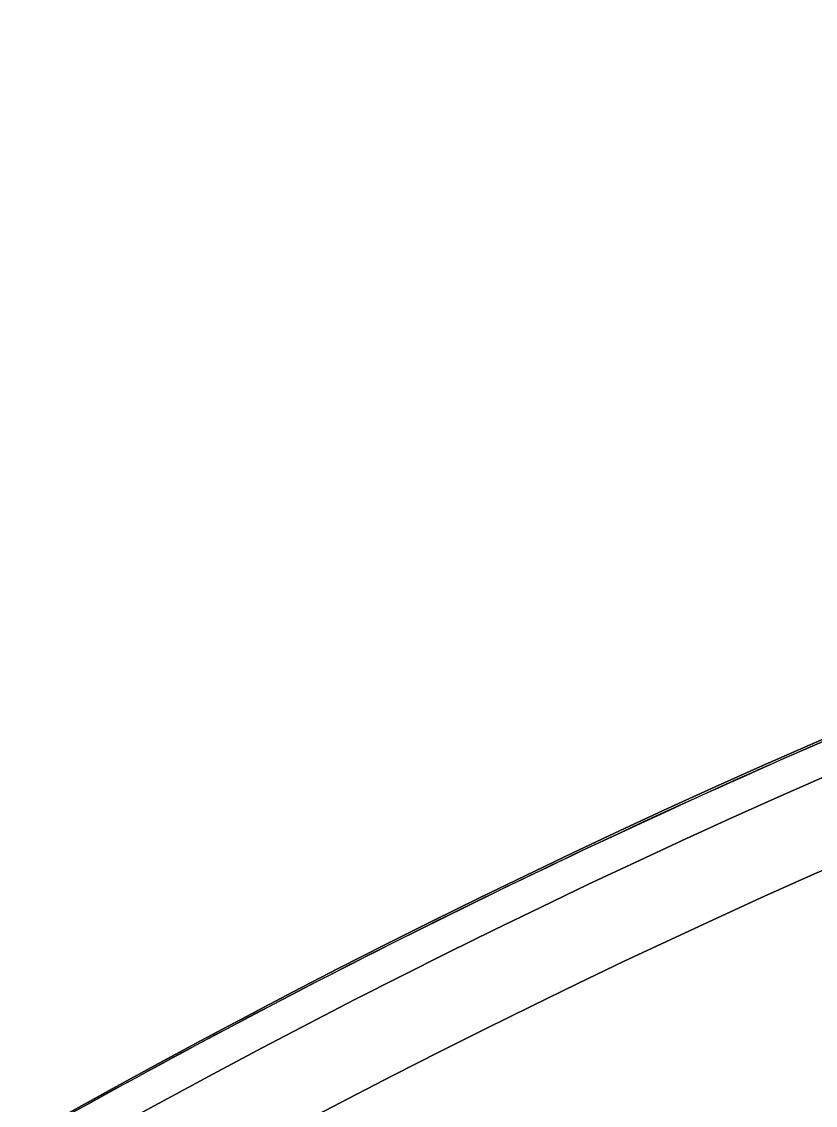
# Model space of a CAD drawing. Header units: millimetres. Extents: x -610 to 610, y -610 to 610.
# Drawn here: x -300.2 to -243.9, y 533.6 to 610.3 of the extents above; entities that cross this region are included whole.
import ezdxf

# ---------------------------------------------------------------- set-up
doc = ezdxf.new("R2010")
doc.units = ezdxf.units.MM
doc.layers.add('base', color=7, linetype='Continuous', true_color=0xffecbc)

msp = doc.modelspace()

# ---------------------------------------------------------------- linework, layer by layer
at = {"layer": 'base'}
for centre, radius in [((0, 0, 249.466), 610), ((0, 0, 250.466), 610), ((0, 0, 243.455), 607.51), ((0, 0, 256.476), 607.51), ((0, 0, 240.966), 601.5), ((0, 0, 258.966), 601.5)]:
    msp.add_circle(centre, radius, dxfattribs=at)
at = {"layer": 'base', "extrusion": (0, 0, -1)}
for centre, radius in [((0, 0, 3.534), 610), ((0, 0, 4.534), 610), ((0, 0, -2.476), 607.51), ((0, 0, 10.545), 607.51), ((0, 0, -4.966), 601.5), ((0, 0, 13.034), 601.5)]:
    msp.add_circle(centre, radius, dxfattribs=at)
at = {"layer": 'base'}
for points, weights, knots in [([(-495.198, -356.201, -4.034), (-851.399, 138.996, -4.034), (-356.201, 495.198, -4.034), (138.996, 851.399, -4.034), (495.198, 356.201, -4.034), (851.399, -138.996, -4.034), (356.201, -495.198, -4.034), (-138.996, -851.399, -4.034), (-495.198, -356.201, -4.034)], [1, 0.707106781187, 1, 0.707106781187, 1, 0.707106781187, 1, 0.707106781187, 1], [0, 0, 0, 958.185759, 958.185759, 1916.371519, 1916.371519, 2874.557278, 2874.557278, 3832.743037, 3832.743037, 3832.743037]), ([(-610, 0, 249.966), (-610, -610, 249.966), (0, -610, 249.966), (610, -610, 249.966), (610, 0, 249.966), (610, 610, 249.966), (0, 610, 249.966), (-610, 610, 249.966), (-610, 0, 249.966)], [1, 0.707106781187, 1, 0.707106781187, 1, 0.707106781187, 1, 0.707106781187, 1], [0, 0, 0, 958.185759, 958.185759, 1916.371519, 1916.371519, 2874.557278, 2874.557278, 3832.743037, 3832.743037, 3832.743037]), ([(32.649, -544.756, 240.966), (-510.363, -577.301, 240.966), (-544.649, -34.396, 240.966), (-578.935, 508.509, 240.966), (-36.142, 544.535, 240.966), (506.65, 580.562, 240.966), (544.417, 37.888, 240.966), (582.184, -504.785, 240.966), (39.634, -544.292, 240.966)], [1, 0.708239625255, 1, 0.708239625255, 1, 0.708239625255, 1, 0.708239625255, 1], [654.018286, 654.018286, 654.018286, 1509.504571, 1509.504571, 2364.990855, 2364.990855, 3220.47714, 3220.47714, 4075.963425, 4075.963425, 4075.963425]), ([(32.649, -544.756, 244.966), (-510.363, -577.301, 244.966), (-544.649, -34.396, 244.966), (-578.935, 508.509, 244.966), (-36.142, 544.535, 244.966), (506.65, 580.562, 244.966), (544.417, 37.888, 244.966), (582.184, -504.785, 244.966), (39.634, -544.292, 244.966)], [1, 0.708239625255, 1, 0.708239625255, 1, 0.708239625255, 1, 0.708239625255, 1], [654.018286, 654.018286, 654.018286, 1509.504571, 1509.504571, 2364.990855, 2364.990855, 3220.47714, 3220.47714, 4075.963425, 4075.963425, 4075.963425]), ([(32.649, -544.756, 242.966), (-510.363, -577.301, 242.966), (-544.649, -34.396, 242.966), (-578.935, 508.509, 242.966), (-36.142, 544.535, 242.966), (506.65, 580.562, 242.966), (544.417, 37.888, 242.966), (582.184, -504.785, 242.966), (39.634, -544.292, 242.966)], [1, 0.708239625255, 1, 0.708239625255, 1, 0.708239625255, 1, 0.708239625255, 1], [654.018286, 654.018286, 654.018286, 1509.504571, 1509.504571, 2364.990855, 2364.990855, 3220.47714, 3220.47714, 4075.963425, 4075.963425, 4075.963425])]:
    msp.add_rational_spline(points, weights, degree=2, knots=knots, dxfattribs=at)
for points in [[(101.849, 591.404, 240.966), (-98.065, 556.154, 240.966), (-297.979, 520.904, 240.966)], [(101.849, 591.404, 244.966), (-98.065, 556.154, 244.966), (-297.979, 520.904, 244.966)], [(101.849, 591.404, 242.966), (-98.065, 556.154, 242.966), (-297.979, 520.904, 242.966)], [(-496.278, 317.494, 244.966), (-346.159, 443.459, 244.966), (-196.04, 569.423, 244.966)], [(-490.493, 310.599, 244.966), (-340.374, 436.564, 244.966), (-190.255, 562.529, 244.966)], [(-484.708, 303.705, 244.966), (-334.589, 429.67, 244.966), (-184.47, 555.635, 244.966)], [(-217.038, 551.804, 0.966), (-361.477, 430.605, 0.966), (-505.916, 309.407, 0.966)], [(-211.253, 544.91, 0.966), (-355.692, 423.711, 0.966), (-500.13, 302.512, 0.966)], [(-205.468, 538.015, 0.966), (-349.906, 416.817, 0.966), (-494.345, 295.618, 0.966)]]:
    msp.add_open_spline(points, degree=2, dxfattribs=at)
for points, knots in [([(-517.867, 301.36, 4.966), (-483.064, 330.563, 4.966), (-448.261, 359.766, 4.966), (-362.361, 431.845, 4.966), (-276.461, 503.924, 4.966), (-241.658, 533.127, 4.966), (-206.855, 562.33, 4.966)], [-3870.538111, -3870.538111, -3870.538111, -3779.674133, -3779.674133, -3555.405097, -3555.405097, -3464.541264, -3464.541264, -3464.541264]), ([(-517.867, 301.36, 0.966), (-483.064, 330.563, 0.966), (-448.261, 359.766, 0.966), (-362.361, 431.845, 0.966), (-276.461, 503.924, 0.966), (-241.658, 533.127, 0.966), (-206.855, 562.33, 0.966)], [-3870.538111, -3870.538111, -3870.538111, -3779.674133, -3779.674133, -3555.405097, -3555.405097, -3464.541264, -3464.541264, -3464.541264]), ([(-517.867, 301.36, 2.966), (-483.064, 330.563, 2.966), (-448.261, 359.766, 2.966), (-362.361, 431.845, 2.966), (-276.461, 503.924, 2.966), (-241.658, 533.127, 2.966), (-206.855, 562.33, 2.966)], [-3870.538111, -3870.538111, -3870.538111, -3779.674133, -3779.674133, -3555.405097, -3555.405097, -3464.541264, -3464.541264, -3464.541264]), ([(-198.631, 545.734, 4.966), (-231.761, 517.934, 4.966), (-264.891, 490.135, 4.966), (-350.791, 418.056, 4.966), (-436.691, 345.978, 4.966), (-469.821, 318.178, 4.966), (-502.951, 290.379, 4.966)], [-10119.748054, -10119.748054, -10119.748054, -10033.251862, -10033.251862, -9808.982826, -9808.982826, -9722.486493, -9722.486493, -9722.486493]), ([(-198.631, 545.734, 0.966), (-231.761, 517.934, 0.966), (-264.891, 490.135, 0.966), (-350.791, 418.056, 0.966), (-436.691, 345.978, 0.966), (-469.821, 318.178, 0.966), (-502.951, 290.379, 0.966)], [-10119.748054, -10119.748054, -10119.748054, -10033.251862, -10033.251862, -9808.982826, -9808.982826, -9722.486493, -9722.486493, -9722.486493]), ([(-198.631, 545.734, 2.966), (-231.761, 517.934, 2.966), (-264.891, 490.135, 2.966), (-350.791, 418.056, 2.966), (-436.691, 345.978, 2.966), (-469.821, 318.178, 2.966), (-502.951, 290.379, 2.966)], [-10119.748054, -10119.748054, -10119.748054, -10033.251862, -10033.251862, -9808.982826, -9808.982826, -9722.486493, -9722.486493, -9722.486493])]:
    msp.add_open_spline(points, degree=2, knots=knots, dxfattribs=at)

doc.saveas('drawing.dxf')
